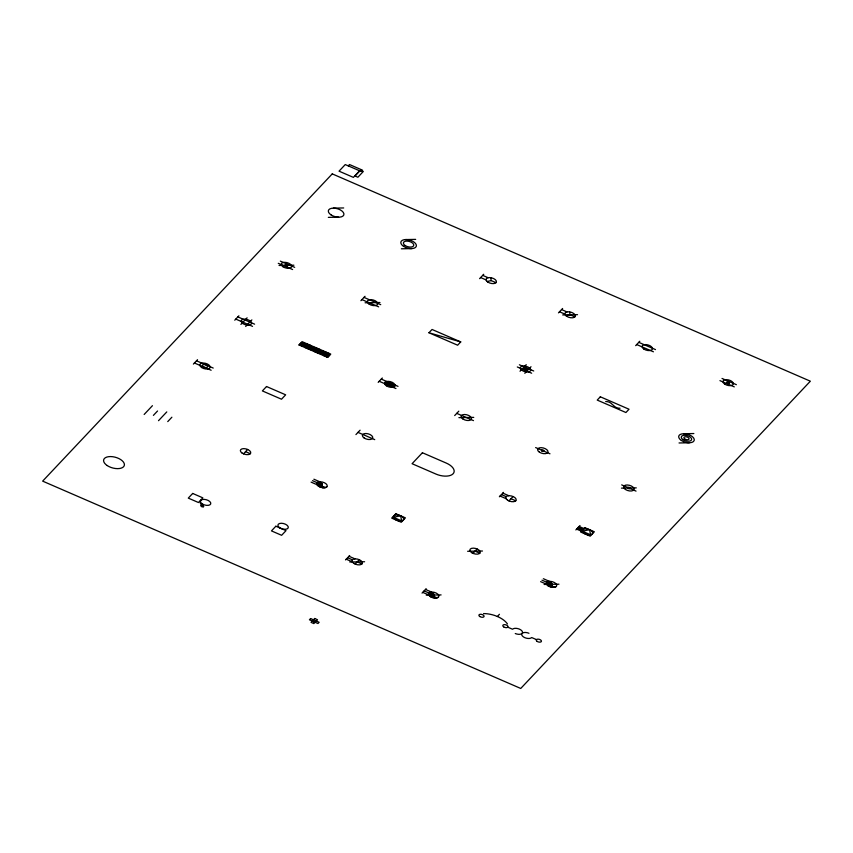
<?xml version="1.0" encoding="UTF-8"?>
<svg xmlns="http://www.w3.org/2000/svg" width="853" height="853" viewBox="0 0 853 853"><rect width="100%" height="100%" fill="white"/><g stroke="black" fill="none" stroke-linecap="round" stroke-linejoin="round"><path stroke-width="1.28" d="M348.269 165.866L349.506 164.544L362.514 170.184L361.267 171.506L345.252 164.576L339.046 171.165L353.387 177.381L359.593 170.803M144.157 414.473L152.431 405.687M193.386 364.092L197.523 359.699M234.756 320.195L238.893 315.813M153.401 415.379L157.538 410.997M240.898 324.407L247.103 317.817M245.675 326.475L251.88 319.896M158.509 420.689L166.783 411.914M167.742 421.606L171.879 417.213M298.976 344.953L302.079 341.658L330.761 354.102L327.659 357.396L298.976 344.953L310.609 345.358M360.904 300.693L365.041 296.311M243.489 453.839L247.626 449.446M378.188 382.389L382.325 378.007M479.599 278.654L483.736 274.271M428.952 332.766L432.055 329.471L460.737 341.914L457.634 345.209L428.952 332.766L460.737 341.914M355.936 434.582L360.073 430.189M454.681 415.56L458.818 411.167M558.47 312.859L562.607 308.466M520.021 371.247L526.226 364.657M345.55 559.92L349.687 555.538M524.808 373.315L531.014 366.737M355.115 564.068L359.252 559.685M635.666 345.646L639.803 341.253M499.368 496.777L503.505 492.384M422.043 593.091L426.18 588.709M508.921 500.914L513.058 496.531M472.978 553.352L477.115 548.959M575.86 529.937L579.997 525.555M497.374 616.484L499.442 614.288M487.063 281.49L491.232 280.605L496.009 282.684M565.934 315.685L570.103 314.81L574.879 316.879M333.416 208.132L343.684 207.951M328.341 217.366L338.609 217.184M405.388 239.565L415.667 239.384M401.379 248.788L411.658 248.607M279.048 265.464L293.89 265.198M365.105 302.783L379.948 302.516M562.681 314.938L577.524 314.672M385.449 381.931L387.72 381.888M384.906 382.421L388.797 382.357M384.66 382.922L389.885 382.826M384.607 383.413L390.962 383.296M385.193 383.882L392.049 383.765M386.281 384.351L393.126 384.234M387.358 384.82L394.214 384.703M388.446 385.289L395.014 385.172M389.522 385.759L394.992 385.663M390.599 386.228L394.8 386.153M391.687 386.697L394.331 386.654M458.893 417.65L473.735 417.384M683.562 433.729L693.841 433.548M679.041 442.963L689.32 442.782M317.753 482.435L319.854 482.393M317.113 482.937L321.08 482.862M316.889 483.427L321.752 483.342M316.858 483.918L322.135 483.822M316.964 484.397L322.274 484.312M317.209 484.888L322.071 484.803M317.572 485.368L321.848 485.293M318.062 485.847L321.965 485.773M318.713 486.327L322.338 486.263M319.534 486.796L322.988 486.732M320.653 487.266L324.161 487.202M322.466 487.724L325.313 487.671M621.442 488.129L636.285 487.873M467.625 551.283L482.467 551.017M349.762 562.01L364.594 561.743M547.231 581.949L549.332 581.906M546.602 582.45L550.558 582.375M546.378 582.94L551.241 582.855M546.336 583.431L551.635 583.335M546.442 583.91L551.752 583.815M544.118 584.454L558.96 584.188M547.05 584.881L551.326 584.806M547.551 585.361L551.443 585.286M548.191 585.83L551.816 585.766M549.023 586.31L552.477 586.246M550.132 586.779L553.65 586.715M551.955 587.237L554.791 587.184M429.336 592.686L431.511 592.643M428.728 593.176L432.716 593.112M428.505 593.677L433.377 593.581M428.473 594.157L433.761 594.072M428.59 594.648L433.889 594.552M426.255 595.181L441.097 594.914M429.198 595.618L433.463 595.533M429.699 596.098L433.58 596.023M430.349 596.567L433.964 596.503M431.181 597.047L434.625 596.983M432.3 597.516L435.83 597.452M434.156 597.964L436.875 597.921M301.205 342.586L304.489 342.703M300.096 343.77L307.549 344.036M302.037 346.275L313.669 346.691M305.097 347.608L316.73 348.013M308.157 348.93L319.79 349.335M311.217 350.263L322.85 350.668M314.277 351.585L325.91 351.99M317.337 352.918L328.97 353.323M320.397 354.24L330.303 354.592M323.458 355.562L329.194 355.765M326.518 356.895L328.085 356.949M638.769 342.352L655.499 349.602M722.022 378.455L736.363 384.671M482.702 275.37L488.129 277.715M561.573 309.564L566.946 311.899M726.959 382.133L729.347 383.178M636.701 344.548L653.43 351.799M719.953 380.641L734.294 386.867M480.634 277.556L486.061 279.912M559.504 311.761L564.878 314.096M280.338 261.125L294.68 267.341M364.007 297.398L380.737 304.66M519.381 364.785L533.722 371.002M285.275 264.814L287.674 265.848M524.328 368.475L526.717 369.509M278.27 263.321L292.611 269.537M361.939 299.595L378.668 306.856M517.313 366.971L531.654 373.198M237.859 316.9L254.599 324.161M381.291 379.095L398.02 386.356M456.75 413.364L473.479 420.625M535.631 447.569L549.972 453.796M621.688 484.888L636.029 491.115M235.791 319.097L252.531 326.358M379.222 381.291L395.952 388.552M502.812 493.119L508.814 495.71M579.134 526.472L583.91 528.54M196.489 360.798L213.218 368.059M578.27 527.378L583.047 529.457M358.004 432.386L374.734 439.636M501.436 494.58L506.213 496.649M510.99 498.728L515.777 500.796M577.492 528.21L582.279 530.278M194.42 362.994L211.149 370.245M500.05 496.041L506.053 498.642M576.639 529.116L581.415 531.195M313.872 479.205L319.875 481.806M543.361 578.718L549.353 581.319M245.557 451.642L250.345 453.711M312.497 480.665L317.273 482.734A2.676 1.386 15.4 0 1 320.696 482.681A2.676 1.386 15.4 0 1 322.061 484.813A2.676 1.386 15.4 0 0 323.415 486.946A2.676 1.386 15.4 0 0 326.838 486.882M475.046 551.155L479.823 553.224M541.975 580.179L546.762 582.247A2.676 1.386 15.4 0 1 550.185 582.194A2.676 1.386 15.4 0 1 551.539 584.326A2.676 1.386 15.4 0 0 552.893 586.459A2.676 1.386 15.4 0 0 556.316 586.395M311.11 482.126L317.113 484.728M540.599 581.639L546.602 584.241M348.994 556.263L354.997 558.864M425.487 589.434L431.49 592.035M347.619 557.734L352.396 559.803M357.183 561.871L361.96 563.95M424.112 590.894L428.888 592.974A2.676 1.386 15.4 0 1 432.322 592.91A2.676 1.386 15.4 0 1 433.676 595.042A2.676 1.386 15.4 0 0 435.03 597.175A2.676 1.386 15.4 0 0 438.453 597.121M507.78 627.179L512.557 629.247A5.353 2.762 15.4 0 1 519.402 629.13A5.353 2.762 15.4 0 1 522.121 633.395A5.353 2.762 15.4 0 0 524.83 637.671A5.353 2.762 15.4 0 0 531.686 637.543L536.462 639.622M346.233 559.195L352.236 561.796M422.736 592.366L428.728 594.967M201.137 505.616L203.536 506.65M312.209 621.123L315.024 622.349M569.527 311.878L570.103 314.81M490.656 277.673L491.232 280.605M528.967 633.278A5.353 2.762 15.4 0 0 522.121 633.395A5.353 2.762 15.4 0 1 515.265 633.523M483.555 613.584A19.395 10.012 15.4 0 1 507.45 623.948M202.374 506.053A10.737 5.545 15.4 0 1 200.722 500.402M620.024 408.235A4.553 2.346 15.4 0 1 614.8 406.604L610.897 403.181A4.553 2.346 15.4 0 0 605.673 401.55M332.254 173.884L42.65 481.135L520.746 688.456L810.35 381.195L332.254 173.884M360.456 170.227L355.029 175.985L357.897 177.232L363.325 171.464L360.456 170.227M266.52 386.526L262.383 390.919L281.511 399.215L285.648 394.822L266.52 386.526M192.693 493.45L188.289 498.109L198.45 502.513L202.843 497.853L192.693 493.45M275.86 526.226L271.467 530.897L281.629 535.3L286.022 530.63L275.86 526.226M422.416 452.74L412.074 463.712L435.979 474.076A13.371 6.909 15.4 0 0 453.103 473.778A13.371 6.909 15.4 0 0 446.322 463.104L422.416 452.74M395.835 513.719L391.698 518.102L401.262 522.249L405.399 517.856L395.835 513.719M310.577 618.564L309.415 619.8L317.966 623.511L319.139 622.274L310.577 618.564M314.693 618.489L311.046 622.359L313.861 623.586L317.508 619.715L314.693 618.489M600.331 396.794L597.228 400.089L625.921 412.521L629.024 409.227L600.331 396.794M584.774 527.623L580.637 532.016L590.201 536.164L594.338 531.771L584.774 527.623M400.622 515.788L393.372 517.281L401.656 520.874L400.622 515.788M589.562 529.702L582.311 531.195L590.596 534.788L589.562 529.702M537.145 641.381A2.676 1.386 15.4 0 0 541.41 641.435A2.676 1.386 15.4 0 0 538.008 639.142A2.676 1.386 15.4 0 0 537.145 641.381M503.675 626.87A2.676 1.386 15.4 0 0 507.94 626.923A2.676 1.386 15.4 0 0 504.539 624.631A2.676 1.386 15.4 0 0 503.675 626.87M479.77 616.506A2.676 1.386 15.4 0 0 484.035 616.559A2.676 1.386 15.4 0 0 480.644 614.267A2.676 1.386 15.4 0 0 479.77 616.506M430.243 596.503A5.353 2.762 15.4 0 0 438.783 596.61A5.353 2.762 15.4 0 0 431.991 592.025A5.353 2.762 15.4 0 0 430.243 596.503M353.75 563.332A5.353 2.762 15.4 0 0 362.29 563.438A5.353 2.762 15.4 0 0 355.488 558.854A5.353 2.762 15.4 0 0 353.75 563.332M279.688 527.74A5.353 2.762 15.4 0 0 288.218 527.836A5.353 2.762 15.4 0 0 281.426 523.262A5.353 2.762 15.4 0 0 279.688 527.74M201.489 506.501A1.333 0.693 15.4 0 0 203.622 506.522A1.333 0.693 15.4 0 0 201.916 505.381A1.333 0.693 15.4 0 0 201.489 506.501M202.161 503.846A5.353 2.762 15.4 0 0 210.702 503.952A5.353 2.762 15.4 0 0 203.899 499.368A5.353 2.762 15.4 0 0 202.161 503.846M107.147 465.525A10.694 5.523 15.4 0 0 124.218 465.727A10.694 5.523 15.4 0 0 110.623 456.568A10.694 5.523 15.4 0 0 107.147 465.525M364.135 437.984A5.353 2.762 15.4 0 0 372.676 438.09A5.353 2.762 15.4 0 0 365.884 433.505A5.353 2.762 15.4 0 0 364.135 437.984M548.116 585.787A5.353 2.762 15.4 0 0 556.646 585.883A5.353 2.762 15.4 0 0 549.854 581.309A5.353 2.762 15.4 0 0 548.116 585.787M471.624 552.616A5.353 2.762 15.4 0 0 480.154 552.712A5.353 2.762 15.4 0 0 473.362 548.138A5.353 2.762 15.4 0 0 471.624 552.616M395.12 519.445A5.353 2.762 15.4 0 0 403.661 519.541A5.353 2.762 15.4 0 0 396.869 514.967A5.353 2.762 15.4 0 0 395.12 519.445M318.627 486.274A5.353 2.762 15.4 0 0 327.168 486.37A5.353 2.762 15.4 0 0 320.376 481.796A5.353 2.762 15.4 0 0 318.627 486.274M242.135 453.103A5.353 2.762 15.4 0 0 250.675 453.199A5.353 2.762 15.4 0 0 243.873 448.625A5.353 2.762 15.4 0 0 242.135 453.103M584.06 533.349A5.353 2.762 15.4 0 0 592.6 533.456A5.353 2.762 15.4 0 0 585.798 528.871A5.353 2.762 15.4 0 0 584.06 533.349M507.567 500.178A5.353 2.762 15.4 0 0 516.108 500.284A5.353 2.762 15.4 0 0 509.305 495.7A5.353 2.762 15.4 0 0 507.567 500.178M369.104 304.105A5.353 2.762 15.4 0 0 377.644 304.201A5.353 2.762 15.4 0 0 370.842 299.627A5.353 2.762 15.4 0 0 369.104 304.105M285.627 265.699A1.333 0.693 15.4 0 0 287.749 265.72A1.333 0.693 15.4 0 0 286.043 264.579A1.333 0.693 15.4 0 0 285.627 265.699M283.047 266.786A5.353 2.762 15.4 0 0 291.587 266.893A5.353 2.762 15.4 0 0 284.785 262.308A5.353 2.762 15.4 0 0 283.047 266.786M727.3 383.029A1.333 0.693 15.4 0 0 729.432 383.04A1.333 0.693 15.4 0 0 727.726 381.899A1.333 0.693 15.4 0 0 727.3 383.029M724.73 384.117A5.353 2.762 15.4 0 0 733.271 384.213A5.353 2.762 15.4 0 0 726.468 379.638A5.353 2.762 15.4 0 0 724.73 384.117M643.866 349.058A5.353 2.762 15.4 0 0 652.406 349.154A5.353 2.762 15.4 0 0 645.614 344.58A5.353 2.762 15.4 0 0 643.866 349.058M566.669 316.271A5.353 2.762 15.4 0 0 575.21 316.367A5.353 2.762 15.4 0 0 568.418 311.793A5.353 2.762 15.4 0 0 566.669 316.271M487.809 282.066A5.353 2.762 15.4 0 0 496.339 282.172A5.353 2.762 15.4 0 0 489.547 277.588A5.353 2.762 15.4 0 0 487.809 282.066M403.458 246.272A8.029 4.148 15.4 0 0 416.264 246.421A8.029 4.148 15.4 0 0 406.071 239.554A8.029 4.148 15.4 0 0 403.458 246.272M405.164 245.547A5.353 2.762 15.4 0 0 413.705 245.643A5.353 2.762 15.4 0 0 406.913 241.068A5.353 2.762 15.4 0 0 405.164 245.547M330.985 214.849A8.029 4.148 15.4 0 0 343.791 214.999A8.029 4.148 15.4 0 0 333.598 208.132A8.029 4.148 15.4 0 0 330.985 214.849M242.966 323.607A5.353 2.762 15.4 0 0 251.496 323.703A5.353 2.762 15.4 0 0 244.704 319.129A5.353 2.762 15.4 0 0 242.966 323.607M683.05 439.711A5.353 2.762 15.4 0 0 691.58 439.817A5.353 2.762 15.4 0 0 684.788 435.233A5.353 2.762 15.4 0 0 683.05 439.711M684.756 438.986A2.676 1.386 15.4 0 0 689.032 439.028A2.676 1.386 15.4 0 0 685.631 436.747A2.676 1.386 15.4 0 0 684.756 438.986M681.334 440.447A8.029 4.148 15.4 0 0 694.139 440.596A8.029 4.148 15.4 0 0 683.946 433.729A8.029 4.148 15.4 0 0 681.334 440.447M628.011 488.364A1.333 0.693 15.4 0 0 630.143 488.385A1.333 0.693 15.4 0 0 628.437 487.244A1.333 0.693 15.4 0 0 628.011 488.364M625.43 489.462A5.353 2.762 15.4 0 0 633.971 489.558A5.353 2.762 15.4 0 0 627.179 484.984A5.353 2.762 15.4 0 0 625.43 489.462M541.954 451.056A1.333 0.693 15.4 0 0 544.086 451.066A1.333 0.693 15.4 0 0 542.38 449.926A1.333 0.693 15.4 0 0 541.954 451.056M539.373 452.143A5.353 2.762 15.4 0 0 547.914 452.239A5.353 2.762 15.4 0 0 541.122 447.665A5.353 2.762 15.4 0 0 539.373 452.143M462.88 418.972A5.353 2.762 15.4 0 0 471.421 419.068A5.353 2.762 15.4 0 0 464.629 414.494A5.353 2.762 15.4 0 0 462.88 418.972M386.388 385.801A5.353 2.762 15.4 0 0 394.928 385.897A5.353 2.762 15.4 0 0 388.126 381.323A5.353 2.762 15.4 0 0 386.388 385.801M524.67 369.36A1.333 0.693 15.4 0 0 526.802 369.37A1.333 0.693 15.4 0 0 525.096 368.229A1.333 0.693 15.4 0 0 524.67 369.36M522.089 370.447A5.353 2.762 15.4 0 0 530.63 370.543A5.353 2.762 15.4 0 0 523.838 365.969A5.353 2.762 15.4 0 0 522.089 370.447M203.302 366.769A2.676 1.386 15.4 0 0 207.567 366.822A2.676 1.386 15.4 0 0 204.176 364.53A2.676 1.386 15.4 0 0 203.302 366.769M201.585 367.504A5.353 2.762 15.4 0 0 210.126 367.6A5.353 2.762 15.4 0 0 203.334 363.026A5.353 2.762 15.4 0 0 201.585 367.504"/></g></svg>
